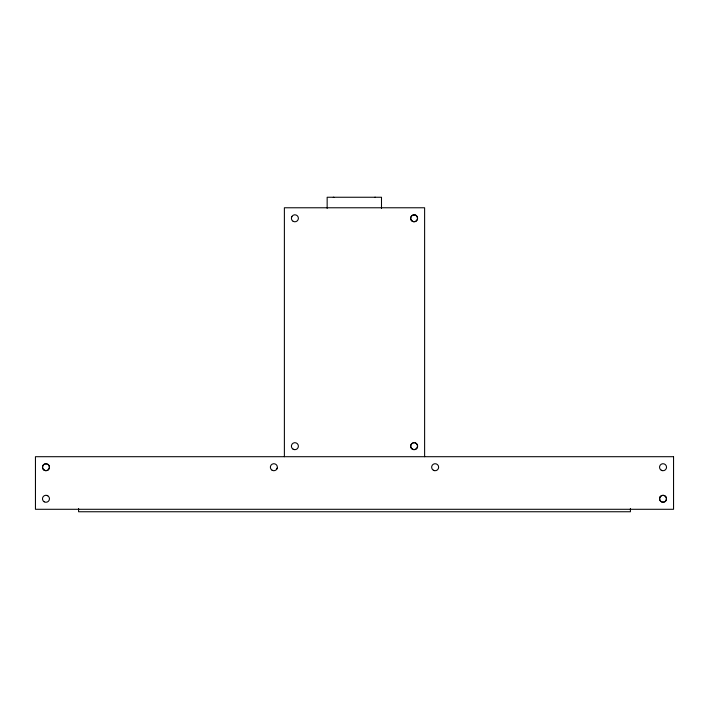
<?xml version="1.0" encoding="UTF-8"?>
<svg xmlns="http://www.w3.org/2000/svg" width="709" height="709" viewBox="0 0 709 709"><rect width="100%" height="100%" fill="white"/><g stroke="black" fill="none" stroke-linecap="round" stroke-linejoin="round"><path stroke-width="1.06" d="M291.514 217.379L291.86 216.537M276.9 468.968L277.246 468.126M661.275 470.253A3.51 3.51 0 0 0 666.54 467.222A3.51 3.51 0 0 0 661.275 464.182A3.51 3.51 0 0 0 661.275 470.253L662.126 470.608M433.385 470.253A3.51 3.51 0 0 0 438.649 467.222A3.51 3.51 0 0 0 433.385 464.182A3.51 3.51 0 0 0 433.385 470.253L434.236 470.608M293.145 449.222A3.51 3.51 0 0 0 298.4 446.183A3.51 3.51 0 0 0 293.145 443.143A3.51 3.51 0 0 0 293.145 449.222L293.987 449.568M46.874 495.387L47.725 495.742M630.425 508.495L630.425 511.747L78.575 511.747L78.575 508.495M424.62 456.702L424.62 207.772L284.38 207.772L284.38 456.702M381.495 208.393L381.495 197.253L327.15 197.253L327.15 208.393M374.485 197.492A1.755 1.755 0 0 1 375.362 197.253M333.292 197.253A1.755 1.755 0 0 1 334.161 197.492M47.725 464.182A3.51 3.51 0 0 1 49.355 468.126L49.001 468.968A3.51 3.51 0 0 1 47.725 470.253M46.874 470.608A3.51 3.51 0 0 1 42.46 467.222A3.51 3.51 0 0 1 46.874 463.837M417.486 445.279A3.51 3.51 0 0 1 417.486 447.087L417.14 447.937A3.51 3.51 0 0 1 411.317 448.318A3.51 3.51 0 0 1 413.196 442.797M415.013 442.797A3.51 3.51 0 0 1 417.14 444.428M659.999 497.018L659.645 497.869A3.51 3.51 0 0 0 663.642 502.229A3.51 3.51 0 0 0 665.902 496.761A3.51 3.51 0 0 0 659.999 497.018M673.55 456.702L35.45 456.702L35.45 509.292L673.55 509.292L673.55 456.702M415.855 215.252L415.013 214.907A3.51 3.51 0 0 0 410.653 218.895A3.51 3.51 0 0 0 416.112 221.164A3.51 3.51 0 0 0 415.855 215.252M660.637 501.166A3.385 3.385 0 0 0 666.3 499.65A3.385 3.385 0 0 0 662.153 495.502A3.385 3.385 0 0 0 660.637 501.166M44.215 501.812A3.51 3.51 0 0 0 49.47 498.773A3.51 3.51 0 0 0 44.215 495.742A3.51 3.51 0 0 0 44.215 501.812M44.277 470.156A3.385 3.385 0 0 0 49.355 467.222A3.385 3.385 0 0 0 44.277 464.289A3.385 3.385 0 0 0 44.277 470.156M272.105 470.253A3.51 3.51 0 0 0 277.37 467.222A3.51 3.51 0 0 0 272.105 464.182A3.51 3.51 0 0 0 272.105 470.253M411.707 448.575A3.385 3.385 0 0 0 417.371 447.06A3.385 3.385 0 0 0 413.223 442.912A3.385 3.385 0 0 0 411.707 448.575M293.145 221.323A3.51 3.51 0 0 0 298.4 218.292A3.51 3.51 0 0 0 293.145 215.252A3.51 3.51 0 0 0 293.145 221.323M412.408 221.226A3.385 3.385 0 0 0 417.486 218.292A3.385 3.385 0 0 0 412.408 215.359A3.385 3.385 0 0 0 412.408 221.226"/></g></svg>
